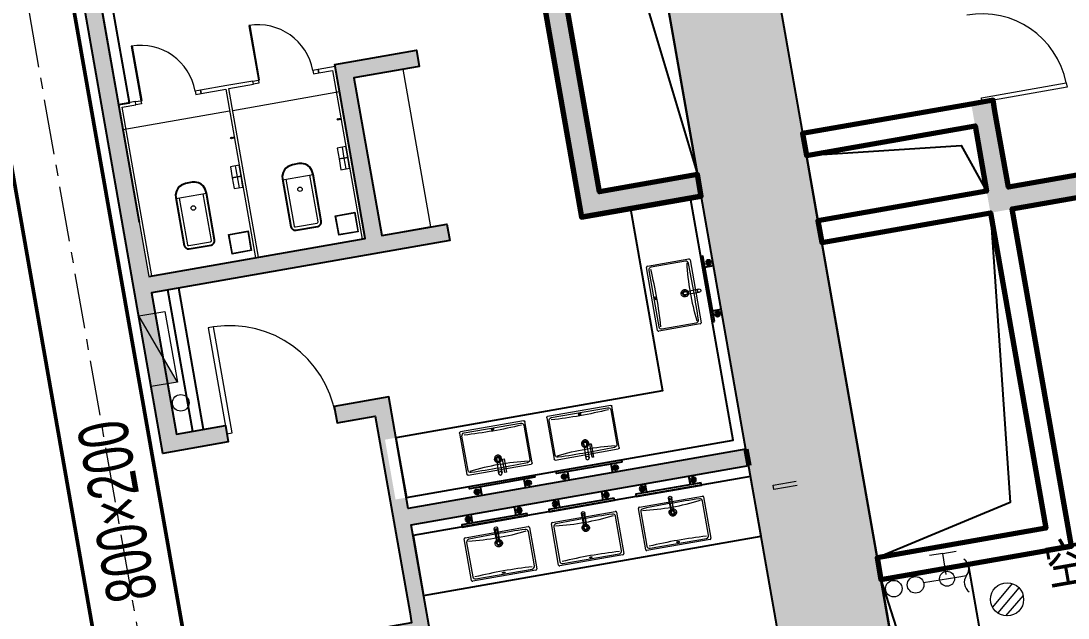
# Model space of a CAD drawing. Extents: x 268762 to 375185, y -23962 to 35476.
# Drawn here: x 335298 to 344771, y 12470 to 17876 of the extents above; entities that cross this region are included whole.
import ezdxf
from ezdxf.enums import TextEntityAlignment as Align

# ---------------------------------------------------------------- set-up
doc = ezdxf.new("R2010")
doc.units = 0
doc.header["$LTSCALE"] = 400
doc.header["$MEASUREMENT"] = 0
doc.linetypes.add('A05-307S$0$IMPORT-BP_07_W13-1F_10F消防给水排水平面图_SEN20ZHG$0$给水管', pattern=[0])
doc.linetypes.add('CENTER', pattern=[2, 1.25, -0.25, 0.25, -0.25])
doc.layers.get('0').update_dxf_attribs({"color": 8})
for name, color, linetype, lineweight in [('A05-307S$0$BP_07__消火栓标注', 8, 'Continuous', 9), ('A05-307S$0$BP_07_A-DOOR', 8, 'Continuous', 13), ('A05-307S$0$BP_07_A-FLOR-STRS', 8, 'Continuous', 13), ('A05-307S$0$BP_07_A-FLOR-TPTN', 8, 'Continuous', 13), ('A05-307S$0$BP_07_A-FURN', 8, 'Continuous', 13), ('A05-307S$0$BP_07_A-FURN-WKSF', 8, 'Continuous', 13), ('A05-307S$0$BP_07_A-MLWK-SURF', 8, 'Continuous', 25), ('A05-307S$0$BP_07_A-PATT-WALL', 8, 'Continuous', 13), ('A05-307S$0$BP_07_A-PLBG-FIXT', 8, 'Continuous', 13), ('A05-307S$0$BP_07_A-STRU-COLS', 8, 'Continuous', 25), ('A05-307S$0$BP_07_A-WALL-FULL', 8, 'Continuous', 70), ('A05-307S$0$BP_07_BP_14$0$A-DOOR', 8, 'Continuous', 9), ('A05-307S$0$BP_07_SHADE80', 8, 'Continuous', 25), ('A05-307S$0$BP_07_W13-1F_10F消防给水排水平面图_SEN20ZHG$0$W-F废水立管', 8, 'Continuous', 9), ('A05-307S$0$BP_07_W13-1F_10F消防给水排水平面图_SEN20ZHG$0$W-J给水立管', 8, 'Continuous', 9), ('A05-307S$0$BP_07_W13-1F_10F消防给水排水平面图_SEN20ZHG$0$W-J给水管', 8, 'A05-307S$0$IMPORT-BP_07_W13-1F_10F消防给水排水平面图_SEN20ZHG$0$给水管', 9), ('A05-307S$0$BP_07_W13-1F_10F消防给水排水平面图_SEN20ZHG$0$W-J给水阀件设备', 8, 'Continuous', 9), ('A05-307S$0$BP_07_W13-1F_10F消防给水排水平面图_SEN20ZHG$0$W-地漏', 8, 'Continuous', 9), ('A05-307S$0$PP_07_A-ANNO-RMNA-CH', 8, 'Continuous', 13), ('A05-307S$0$PP_07_A-CLNG-LITE', 8, 'Continuous', 35), ('A05-307S$0$PP_07_A-MLWK-SURF', 8, 'Continuous', 25), ('A05-307S$0$PP_07_A-WALL-FULL', 8, 'Continuous', 70), ('暖通-送风-2D边线', 2, 'Continuous', 50), ('暖通-送风-方风管中线', 8, 'CENTER', 15), ('暖通-送风-标注', 3, 'Continuous', 20)]:
    doc.layers.add(name, color=color, linetype=linetype, lineweight=lineweight)
doc.styles.add('A05-307S$0$Standard', font='txt')
doc.styles.add('NT', font='@hvac.shx', dxfattribs={"width": 0.7, "bigfont": '@hvac1.shx'})

# ---------------------------------------------------------------- blocks, each defined once
blk = doc.blocks.new('A05-307S$0$A05_307S_dwg_zhudeng-2257-Level 1')
at = {"layer": 'A05-307S$0$PP_07_A-CLNG-LITE'}
for p, q in [((20, 0), (-20, 0)), ((0, 20), (0, -20))]:
    blk.add_line(p, q, dxfattribs=at)
blk.add_circle((0, 0), 20, dxfattribs=at)
blk = doc.blocks.new('A05-307S$0$A05_307S_dwg_zhudeng-2256-Level 1')
at = {"layer": 'A05-307S$0$PP_07_A-CLNG-LITE'}
for p, q in [((20, 0), (-20, 0)), ((0, 20), (0, -20))]:
    blk.add_line(p, q, dxfattribs=at)
blk.add_circle((0, 0), 20, dxfattribs=at)
blk = doc.blocks.new('A05-307S$0$A05_307S_dwg_W13-1F_10F消防给水排水平面图_SEN20ZHG$0$GSLG-2069-Level 1')
at = {"layer": 'A05-307S$0$BP_07_W13-1F_10F消防给水排水平面图_SEN20ZHG$0$W-F废水立管'}
blk.add_circle((113861.9, 47500.1), 75, dxfattribs=at)
blk = doc.blocks.new('A05-307S$0$A05_307S_dwg_W13-1F_10F消防给水排水平面图_SEN20ZHG$0$GSLG-2070-Level 1')
at = {"layer": 'A05-307S$0$BP_07_W13-1F_10F消防给水排水平面图_SEN20ZHG$0$W-J给水立管'}
blk.add_circle((114058.9, 47534.7), 75, dxfattribs=at)
blk = doc.blocks.new('A05-307S$0$A05_307S_dwg_W13-1F_10F消防给水排水平面图_SEN20ZHG$0$W-GLV2-2071-Level 1')
at = {"layer": 'A05-307S$0$BP_07_W13-1F_10F消防给水排水平面图_SEN20ZHG$0$W-J给水阀件设备'}
blk.add_line((989927.8, 365486.7), (989807.5, 365467.6), dxfattribs=at)
blk.add_lwpolyline([(989957.8, 365297), (989927.8, 365486.7), (990048, 365505.8)], dxfattribs=at)
blk.add_circle((989966.1, 365257.9), 68, dxfattribs=at)
blk = doc.blocks.new('A05-307S$0$A05_307S_dwg_W13-1F_10F消防给水排水平面图_SEN20ZHG$0$剖断线-2072-Level 1')
at = {"layer": 'A05-307S$0$BP_07_W13-1F_10F消防给水排水平面图_SEN20ZHG$0$W-J给水管', "linetype": 'Continuous'}
for centre, start, end in [((-0.5, -0.5), 45, 135), ((0.5, 0.5), 225, 315)]:
    blk.add_arc(centre, 0.707, start, end, dxfattribs=at)
blk = doc.blocks.new('A05-307S$0$A05_307S_dwg_W13-1F_10F消防给水排水平面图_SEN20ZHG$0$fdsfs-2073-Level 1')
at = {"layer": 'A05-307S$0$BP_07_W13-1F_10F消防给水排水平面图_SEN20ZHG$0$W-J给水管', "linetype": 'Continuous'}
blk.add_lwpolyline([(989753.3, 365224.2), (990053.8, 365271.8), (990142.7, 365285.9)], dxfattribs=at)
blk.add_blockref('A05-307S$0$A05_307S_dwg_W13-1F_10F消防给水排水平面图_SEN20ZHG$0$W-GLV2-2071-Level 1', (0, 0))
at = {"xscale": 150.0000000001021, "yscale": 150.0000000001021, "zscale": 150.0000000001021, "rotation": 279.0047366354491}
blk.add_blockref('A05-307S$0$A05_307S_dwg_W13-1F_10F消防给水排水平面图_SEN20ZHG$0$剖断线-2072-Level 1', (990142.7, 365285.9), dxfattribs=at)
blk = doc.blocks.new('A05-307S$0$A05_307S_dwg_W13-1F_10F消防给水排水平面图_SEN20ZHG$0$yxdl-ptx-2117-Level 1')
at = {"layer": 'A05-307S$0$BP_07_W13-1F_10F消防给水排水平面图_SEN20ZHG$0$W-地漏'}
for p, q in [((114933, 47545.6), (114755.9, 47333.1)), ((114994.5, 47508.1), (114801.8, 47280.6)), ((115032, 47439.3), (114871.6, 47254.3))]:
    blk.add_line(p, q, dxfattribs=at)
blk.add_circle((114886.7, 47402.9), 150, dxfattribs=at)
blk = doc.blocks.new('A05-307S$0$A05_307S_dwg_BP_01$0$$lvtry$00000200-2118-Level 1')
at = {"layer": 'A05-307S$0$BP_07_A-PLBG-FIXT', "color": 0}
for p, q in [((-139.8, -40), (-139.8, -479.7)), ((-109.8, -40), (-109.8, -469.7)), ((99.8, 0), (-99.8, 0)), ((99.8, -30), (-99.8, -30)), ((109.8, -469.7), (109.8, -40)), ((139.8, -479.7), (139.8, -40)), ((139.8, -469.7), (-139.8, -469.7)), ((-29.8, -589.7), (29.8, -589.7))]:
    blk.add_line(p, q, dxfattribs=at)
blk.add_circle((0, -358.6), 20, dxfattribs=at)
for centre, radius, start, end in [((-99.8, -40), 40, 90, 180), ((-99.8, -40), 10, 90, 180), ((99.8, -40), 40, 360, 90), ((99.8, -40), 10, 360, 90), ((-29.8, -479.7), 110, 180, 270), ((29.8, -479.7), 110, 270, 360)]:
    blk.add_arc(centre, radius, start, end, dxfattribs=at)
at = {"layer": 'A05-307S$0$BP_07_SHADE80', "color": 0}
blk.add_lwpolyline([(-139.8, -40), (-139.8, -469.7), (-136.1, -508), (-121.4, -540.6), (-107.6, -557.4), (-86.7, -573.8), (-58.2, -585.9), (-29.8, -589.7), (29.8, -589.7), (70.5, -581.8), (94, -569), (107.6, -557.4), (124.7, -535.2), (137.2, -503.3), (139.8, -479.7), (139.8, -40), (137, -25.4), (128.1, -11.7), (118.7, -4.7), (99.8, 0), (-99.8, 0), (-114.7, -2.9), (-128.1, -11.7), (-136.5, -24.2)], close=True, dxfattribs=at)
blk = doc.blocks.new('A05-307S$0$A05_307S_dwg_BP_14$0$door-2123-Level 1')
at = {"layer": 'A05-307S$0$BP_07_BP_14$0$A-DOOR', "color": 0}
blk.add_lwpolyline([(0, 975), (0, 0), (50, 0), (50, 975), (0, 975)], dxfattribs=at)
at = {"layer": 'A05-307S$0$BP_07_BP_14$0$A-DOOR', "color": 0, "lineweight": 13}
blk.add_arc((25, 0), 975, 0.00007, 88.53079, dxfattribs=at)
blk = doc.blocks.new('A05-307S$0$A05_307S_dwg_shuichi-2236-Level 1')
at = {"layer": 'A05-307S$0$BP_07_A-PLBG-FIXT', "color": 0}
for p, q in [((-299.5, 10), (-299.5, 390.1)), ((-289.5, 400.1), (289.5, 400.1)), ((-10.8, 292.4), (-15.8, 433.4)), ((11.9, 292.4), (15.9, 433.4)), ((299.5, 390.1), (299.5, 10)), ((-283.5, 355.8), (-283.5, 41)), ((283.5, 41), (283.5, 355.8)), ((289.5, 0), (-289.5, 0)), ((-258.5, 16), (258.5, 16))]:
    blk.add_line(p, q, dxfattribs=at)
blk.add_circle((0.1, 433.4), 15.8, dxfattribs=at)
for centre, radius, start, end in [((-289.5, 390.1), 10, 90, 180), ((-257.7, 354.9), 25.8, 93.37915, 178.18615), ((0, -9476.8), 9860.9, 88.49375, 91.50625), ((257.7, 355), 25.8, 1.70896, 86.72574), ((289.5, 390.1), 10, 360, 90), ((0.1, 2591.2), 2241.4, 263.17859, 276.82141), ((0.6, 300.5), 13.9, 215.48163, 324.50955), ((-289.5, 10), 10, 180, 270), ((-258.5, 41), 25, 180, 270), ((0, -4334.7), 4378.6, 86.54993, 93.45007), ((258.5, 41), 25, 270, 360), ((289.5, 10), 10, 270, 0)]:
    blk.add_arc(centre, radius, start, end, dxfattribs=at)
blk.add_ellipse((-0.2, 28.8), major_axis=(13.2, 0), ratio=0.283821, dxfattribs=at)
for points in [[(-32.2, 300), (-32.2, 318.6), (-17.2, 333.6), (1.4, 333.6)], [(1.4, 266.4), (-17.2, 266.4), (-32.2, 281.4), (-32.2, 300)], [(-20.3, 300.5), (-20.3, 312.6), (-10.5, 322.5), (1.7, 322.5)], [(1.7, 278.5), (-10.5, 278.5), (-20.3, 288.3), (-20.3, 300.5)], [(1.4, 333.6), (20, 333.6), (35, 318.6), (35, 300)], [(35, 300), (35, 281.4), (20, 266.4), (1.4, 266.4)], [(1.7, 322.5), (13.8, 322.5), (23.6, 312.6), (23.6, 300.5)], [(23.6, 300.5), (23.6, 288.3), (13.8, 278.5), (1.7, 278.5)]]:
    blk.add_open_spline(points, degree=3, dxfattribs=at)
blk = doc.blocks.new('A05-307S$0$A05_307S_dwg_shuichi-2237-Level 1')
at = {"layer": 'A05-307S$0$BP_07_A-PLBG-FIXT', "color": 0}
for p, q in [((-299.5, 10), (-299.5, 390.1)), ((-289.5, 400.1), (289.5, 400.1)), ((-10.8, 292.4), (-15.8, 433.4)), ((11.9, 292.4), (15.9, 433.4)), ((299.5, 390.1), (299.5, 10)), ((-283.5, 355.8), (-283.5, 41)), ((283.5, 41), (283.5, 355.8)), ((289.5, 0), (-289.5, 0)), ((-258.5, 16), (258.5, 16))]:
    blk.add_line(p, q, dxfattribs=at)
blk.add_circle((0.1, 433.4), 15.8, dxfattribs=at)
for centre, radius, start, end in [((-289.5, 390.1), 10, 90, 180), ((-257.7, 354.9), 25.8, 93.37915, 178.18615), ((0, -9476.8), 9860.9, 88.49375, 91.50625), ((257.7, 355), 25.8, 1.70896, 86.72574), ((289.5, 390.1), 10, 360, 90), ((0.1, 2591.2), 2241.4, 263.17859, 276.82141), ((0.6, 300.5), 13.9, 215.48163, 324.50955), ((-289.5, 10), 10, 180, 270), ((-258.5, 41), 25, 180, 270), ((0, -4334.7), 4378.6, 86.54993, 93.45007), ((258.5, 41), 25, 270, 360), ((289.5, 10), 10, 270, 0)]:
    blk.add_arc(centre, radius, start, end, dxfattribs=at)
blk.add_ellipse((-0.2, 28.8), major_axis=(13.2, 0), ratio=0.283821, dxfattribs=at)
for points in [[(-32.2, 300), (-32.2, 318.6), (-17.2, 333.6), (1.4, 333.6)], [(1.4, 266.4), (-17.2, 266.4), (-32.2, 281.4), (-32.2, 300)], [(-20.3, 300.5), (-20.3, 312.6), (-10.5, 322.5), (1.7, 322.5)], [(1.7, 278.5), (-10.5, 278.5), (-20.3, 288.3), (-20.3, 300.5)], [(1.4, 333.6), (20, 333.6), (35, 318.6), (35, 300)], [(35, 300), (35, 281.4), (20, 266.4), (1.4, 266.4)], [(1.7, 322.5), (13.8, 322.5), (23.6, 312.6), (23.6, 300.5)], [(23.6, 300.5), (23.6, 288.3), (13.8, 278.5), (1.7, 278.5)]]:
    blk.add_open_spline(points, degree=3, dxfattribs=at)
blk = doc.blocks.new('A05-307S$0$A05_307S_dwg_987946163-2238-Level 1')
at = {"layer": 'A05-307S$0$BP_07_A-PLBG-FIXT', "color": 0}
for points in [[(-80.6, 49.2), (-80.6, -30.8), (19.4, -30.8), (19.4, 49.2)], [(19.4, 49.2), (19.4, -30.8), (119.4, -30.8), (119.4, 49.2)]]:
    blk.add_lwpolyline(points, close=True, dxfattribs=at)
blk.add_lwpolyline([(-80.6, 1), (19.4, 1), (119.4, 1)], dxfattribs=at)
blk = doc.blocks.new('A05-307S$0$A05_307S_dwg_GPS_xf_消火栓单平-2240-Level 1')
at = {"layer": 'A05-307S$0$BP_07__消火栓标注'}
blk.add_hatch(color=0, dxfattribs=at).paths.add_polyline_path([(-325, -240), (-81.2, -150), (-325, -150)], flags=0)
at = {"layer": 'A05-307S$0$BP_07__消火栓标注', "color": 0}
blk.add_lwpolyline([(-325, -240), (-325, 0), (325, 0), (325, -240), (-325, -240), (325, 0)], dxfattribs=at)

msp = doc.modelspace()

# ---------------------------------------------------------------- hatches: boundary and pattern name
at = {"layer": 'A05-307S$0$BP_07_A-PATT-WALL'}
h = msp.add_hatch(color=8, dxfattribs=at)
h.paths.add_polyline_path([(335801.5, 6563.4), (335221.7, 9862.8), (335024.7, 9828.2), (335569.9, 6725.7), (334092.5, 6466.1), (334127.1, 6269.1)])
h.paths.add_polyline_path([(353579.1, 9687.4), (353579.1, 9687.4), (353042.5, 12740.6), (352057.6, 12567.5), (352386.5, 10696.2), (349481, 10185.6), (349654.2, 9200), (349605, 9191.3), (349639.4, 8995.1), (352553.7, 9507.2)])
h.paths.add_polyline_path([(345650.6, 8294.1), (345615.9, 8491.1), (343892.4, 8188.2), (341746.2, 20401.1), (343469.8, 20704), (343262.1, 21885.9), (340553.6, 21409.9), (342942.1, 7818.2), (344629.6, 8114.7)])
h.paths.add_polyline_path([(328660.9, 5308.6), (326272.4, 18900.3), (322825.3, 18294.5), (323032.9, 17112.6), (325889.2, 17614.6), (327862.3, 6386.6), (325006, 5884.7), (325213.7, 4702.8)])
h.paths.add_polyline_path([(312212.9, 2418.2), (312005.2, 3600.1), (309346, 3132.8), (307372.9, 14360.7), (310032.2, 14828), (309824.5, 16009.9), (303915, 14971.5), (304122.7, 13789.6), (306782, 14256.9), (308755, 3028.9), (306095.8, 2561.6), (306303.5, 1379.7), (307901.6, 1660.6)])
h.paths.add_polyline_path([(315463.1, 2989.3), (321569.6, 4062.4), (321361.9, 5244.3), (318505.6, 4742.4), (316532.6, 15970.3), (319388.7, 16472.5), (319181.1, 17654.2), (313074.7, 16581.1), (313282.4, 15399.2), (315941.6, 15866.5), (317914.7, 4638.5), (315255.5, 4171), (315307.4, 3875.8)])
h.paths.add_polyline_path([(303053.3, 808.6), (302845.5, 1990.5), (300186.3, 1523.2), (298213.3, 12751.1), (300872.5, 13218.4), (300664.8, 14400.3), (297020.7, 13759.9), (299409.1, 168.2), (301840.8, 595.5)])
h.paths.add_polyline_path([(334643.9, 11995), (334840.9, 12029.6), (334330.3, 14935.1), (333739.4, 14831.3), (333999, 13353.9), (334393, 13423.1), (334473.7, 12963.5)])
h.paths.add_polyline_path([(333733.2, 18333), (333413, 20155.1), (327552.8, 19125.3), (327587.4, 18928.3), (327627, 18702.9), (327760.5, 17943.4), (330469, 18419.4), (333029.8, 18869.4), (333142.3, 18229.2), (333339.2, 18263.8)])
h.paths.add_polyline_path([(340792.1, 21208.2), (340752.4, 21241.8), (340785.2, 21247.6)], flags=16)
for points in [[(349678, 10220.3), (349383.7, 11894.6), (352092.2, 12370.6), (352057.6, 12567.5), (349349.1, 12091.6), (347704.9, 21448.2), (347507.9, 21413.6), (347629.1, 20724.2), (345068.3, 20274.2), (345051, 20372.7), (344854, 20338), (344871.3, 20239.6), (344674.3, 20204.9), (344709, 20008), (347663.7, 20527.2), (348269.5, 17080), (344231.3, 16370.4), (344092.9, 17158.3), (343895.9, 17123.7), (344069, 16138.8), (348304.1, 16883), (349481, 10185.6)], [(336583, 13960.3), (337174, 14064.1), (337148, 14211.9), (336704.8, 14134), (336479.8, 15414.4), (339178.5, 15888.6), (339152.5, 16036.3), (338561.5, 15932.5), (338310.7, 17360.6), (338901.5, 17464.5), (338875.6, 17612.2), (338136.9, 17482.4), (338413.8, 15906.5), (336453.8, 15562.3), (335589.1, 20486.8), (339478.9, 21170.3), (339452.9, 21318), (335414.8, 20608.4), (336476.8, 14564.9)], [(340813.4, 16175.9), (341453.6, 16288.4), (341419, 16485.4), (340532.6, 16329.6), (339701.8, 21057.2), (339800.3, 21074.5), (339765.7, 21271.5), (339470.2, 21219.5), (340370.2, 16098), (340813.4, 16175.9)], [(338513.7, 12218.2), (339006.1, 12304.7), (338828.8, 13314.2), (341882, 13850.7), (341856, 13998.5), (338802.8, 13461.9), (338785.5, 13560.4), (338687, 13543.1), (338591.8, 14084.6), (338690.3, 14102.2), (338625.4, 14471.5), (338132.9, 14384.9), (338158.9, 14237.2), (338503.6, 14297.8), (338832.5, 12426.5), (338487.7, 12365.9)]]:
    msp.add_hatch(color=8, dxfattribs=at).paths.add_polyline_path(points, flags=0)

# ---------------------------------------------------------------- linework, layer by layer
at = {"layer": 'A05-307S$0$BP_07__消火栓标注', "color": 8}
msp.add_circle((336743.9, 14418.3), 75, dxfattribs=at)
at = {"layer": 'A05-307S$0$BP_07_A-DOOR', "color": 8}
for points in [[(337446, 17340.7), (337457.8, 17342.7), (337371.3, 17835.2), (337359.5, 17833.1)], [(336382.3, 17153.7), (336394.1, 17155.8), (336307.6, 17648.3), (336295.8, 17646.2)], [(337943.6, 17397.6), (337992.9, 17406.3), (337987.7, 17435.8), (337938.5, 17427.2)], [(337451.2, 17311.1), (337401.9, 17302.5), (337396.8, 17332), (337446, 17340.7)], [(336879.9, 17210.7), (336929.2, 17219.4), (336924, 17248.9), (336874.8, 17240.3)], [(344762.6, 17276), (343994.4, 17141), (343987.5, 17180.4), (344755.7, 17315.4)], [(336387.5, 17124.2), (336338.2, 17115.5), (336333.1, 17145.1), (336382.3, 17153.7)]]:
    msp.add_lwpolyline(points, close=True, dxfattribs=at)
for centre, radius, start in [((343990.9, 17160.7), 780, 11.43603), ((337446, 17340.7), 500, 9.96675), ((336382.3, 17153.7), 500, 9.96675)]:
    msp.add_arc(centre, radius, start, 99.96675, dxfattribs=at)
at = {"layer": 'A05-307S$0$BP_07_A-FLOR-STRS', "color": 8}
for p, q in [((337215, 17066.5), (338180.2, 17236.1)), ((336220.2, 16891.7), (337185.4, 17061.3))]:
    msp.add_line(p, q, dxfattribs=at)
at = {"layer": 'A05-307S$0$BP_07_A-FLOR-TPTN', "color": 8}
for points in [[(338384.3, 15901.3), (338413.8, 15906.5), (338140.4, 17462.7), (337987.7, 17435.8), (337992.9, 17406.3), (338116, 17427.9)], [(336453.9, 15562.1), (336483.4, 15567.3), (336215.1, 17093.9), (336338.2, 17115.5), (336333.1, 17145.1), (336180.4, 17118.2)]]:
    msp.add_lwpolyline(points, close=True, dxfattribs=at)
msp.add_lwpolyline([(337419.1, 15731.7), (337448.6, 15736.9), (337180.3, 17263.5), (337401.9, 17302.5), (337396.8, 17332), (337160.4, 17290.5), (336924, 17248.9), (336929.2, 17219.4), (337150.8, 17258.3), (337419.1, 15731.7)], dxfattribs=at)
at = {"layer": 'A05-307S$0$BP_07_A-FURN', "color": 8}
for points in [[(340456.8, 14048.5), (340478.1, 13927.5), (340464.9, 13925.2), (340443.7, 14046.2)], [(339668.9, 13910.1), (339690.2, 13789.1), (339677, 13786.7), (339655.7, 13907.8)], [(341188, 13434.9), (341166.7, 13555.9), (341179.9, 13558.2), (341201.2, 13437.2)], [(340400.1, 13296.4), (340378.8, 13417.5), (340392, 13419.8), (340413.2, 13298.7)], [(339612.1, 13158), (339590.9, 13279), (339604.1, 13281.3), (339625.3, 13160.3)]]:
    msp.add_lwpolyline(points, close=True, dxfattribs=at)
at = {"layer": 'A05-307S$0$BP_07_A-FURN-WKSF', "color": 8}
msp.add_lwpolyline([(338310.6, 17360.6), (338753.8, 17438.5), (339004.8, 16010.4), (338561.6, 15932.5)], close=True, dxfattribs=at)
at = {"layer": 'A05-307S$0$BP_07_A-MLWK-SURF', "color": 8}
for points in [[(340813.4, 16176.1), (341103.3, 14526.2), (338690.3, 14102.1), (338785.4, 13560.6), (341740.2, 14079.9), (341355.1, 16271.3)], [(338941.3, 12674), (341994.5, 13210.6), (341899.3, 13752.3), (338846.1, 13215.7)]]:
    msp.add_lwpolyline(points, close=True, dxfattribs=at)
at = {"layer": 'A05-307S$0$BP_07_A-PLBG-FIXT', "color": 8}
for points in [[(338172.4, 16991.4), (338192.1, 16994.8), (338193.8, 16985), (338174.1, 16981.5)], [(337207.2, 16821.8), (337226.9, 16825.2), (337228.6, 16815.4), (337208.9, 16811.9)], [(342319.8, 13670.1), (342110.6, 13633.5), (342103.7, 13672.8), (342312.9, 13709.4)]]:
    msp.add_lwpolyline(points, dxfattribs=at)
for points in [[(338350.4, 15966.6), (338173.1, 15935.4), (338141.9, 16112.7), (338319.2, 16143.8)], [(338344.6, 15970.6), (338177.1, 15941.2), (338147.7, 16108.6), (338315.2, 16138.1)], [(337385.2, 15796.9), (337207.9, 15765.8), (337176.7, 15943.1), (337354, 15974.2)], [(337379.4, 15801), (337211.9, 15771.6), (337182.5, 15939), (337349.9, 15968.4)]]:
    msp.add_lwpolyline(points, close=True, dxfattribs=at)
for centre in [(338167.7, 16985.5), (337202.5, 16815.9)]:
    msp.add_circle(centre, 7.54, dxfattribs=at)
at = {"layer": 'A05-307S$0$BP_07_A-STRU-COLS', "color": 8}
msp.add_lwpolyline([(340553.6, 21409.9), (343262.1, 21885.9), (343469.8, 20704), (341746.2, 20401.1), (343719.3, 9173.1), (345442.9, 9476), (345650.6, 8294.1), (342942.1, 7818.2)], close=True, dxfattribs=at)
at = {"layer": 'A05-307S$0$BP_07_A-WALL-FULL', "color": 8}
msp.add_line((341856, 13998.5), (341882, 13850.7), dxfattribs=at)
at = {"layer": 'A05-307S$0$BP_07_A-WALL-FULL', "color": 8, "lineweight": 25}
for points in [[(336453.9, 15562.1), (338413.8, 15906.5), (338136.9, 17482.4), (338875.6, 17612.2), (338901.5, 17464.4), (338310.6, 17360.6), (338561.6, 15932.5), (339152.5, 16036.3), (339178.5, 15888.6), (336479.8, 15414.4), (336704.8, 14134), (337148, 14211.9), (337174, 14064.1), (336583, 13960.3), (335414.8, 20608.4), (339452.9, 21318), (339478.9, 21170.3), (335588.5, 20486.6), (336367.3, 16054.5)], [(341856, 13998.5), (338802.8, 13461.9), (338625.4, 14471.5), (338132.9, 14384.9), (338158.9, 14237.2), (338503.6, 14297.8), (338815.1, 12524.9), (338832.5, 12426.5), (338487.7, 12365.9), (338513.7, 12218.1), (339006.2, 12304.7), (338828.8, 13314.2), (341882, 13850.7)]]:
    msp.add_lwpolyline(points, dxfattribs=at)
at = {"layer": 'A05-307S$0$BP_07_A-WALL-FULL', "color": 8}
for points in [[(341453.6, 16288.4), (341419, 16485.4), (340532.6, 16329.6), (340203.7, 18200.9), (341090.1, 18356.7), (341055.5, 18553.7), (340169.1, 18397.9), (339701.8, 21057.2), (339800.3, 21074.5), (339765.7, 21271.5), (339470.2, 21219.5), (340370.2, 16098)], [(339470.2, 21219.5), (340370.2, 16098), (341453.6, 16288.4), (340370.2, 16098)], [(348269.5, 17080), (344231.3, 16370.4), (344110.2, 17059.8), (344092.9, 17158.3), (343895.9, 17123.7), (342369.3, 16855.4), (342403.9, 16658.5), (343930.5, 16926.7), (344034.4, 16335.8), (342507.7, 16067.5), (342542.4, 15870.5), (344069, 16138.8), (344570.9, 13282.6), (343044.3, 13014.3), (343078.9, 12817.3), (344802.5, 13120.2), (344265.9, 16173.4), (348304.1, 16883)]]:
    msp.add_lwpolyline(points, dxfattribs=at)
at = {"layer": 'A05-307S$0$BP_07_SHADE80', "color": 8}
for points in [[(340203.7, 18200.9), (341090.1, 18356.7), (341419, 16485.4), (340532.6, 16329.6), (340203.7, 18200.9), (340920.6, 18149), (341419, 16485.4)], [(342403.9, 16658.5), (343930.5, 16926.7), (344034.4, 16335.8), (342507.7, 16067.5), (342403.9, 16658.5), (343805.5, 16748.4), (344034.4, 16335.8)], [(344069, 16138.8), (344247.1, 13514.9), (343044.3, 13014.3)], [(343078.9, 12817.3), (343866.4, 12955.7), (344212.5, 10985.9), (343425, 10847.5), (343078.9, 12817.3), (343630.5, 11088.4), (344212.5, 10985.9)]]:
    msp.add_lwpolyline(points, dxfattribs=at)
msp.add_lwpolyline([(342542.4, 15870.5), (344069, 16138.8), (344570.9, 13282.6), (343044.3, 13014.3)], close=True, dxfattribs=at)
at = {"layer": 'A05-307S$0$PP_07_A-MLWK-SURF', "color": 8}
for p, q in [((341485.2, 15646.4), (341564, 15660.3)), ((341554.4, 15252.5), (341633.2, 15266.3)), ((340635.7, 13865.2), (340649.5, 13786.4)), ((340241.7, 13796), (340255.5, 13717.2)), ((341354.2, 13676.5), (341340.3, 13755.3)), ((339453.8, 13657.5), (339467.6, 13578.7)), ((339847.7, 13726.8), (339861.6, 13648)), ((340960.2, 13607.3), (340946.3, 13686.1)), ((340172.3, 13468.8), (340158.4, 13547.6)), ((340566.2, 13538.1), (340552.4, 13616.9)), ((339778.3, 13399.6), (339764.5, 13478.4)), ((339384.3, 13330.4), (339370.5, 13409.2))]:
    msp.add_line(p, q, dxfattribs=at)
for points in [[(335861.9, 18930.5), (336180.4, 17118.3), (336278.9, 17135.6), (335960.4, 18947.8)], [(341571.7, 15154), (341467.9, 15744.9), (341448.2, 15741.5), (341552, 15150.5)], [(340734.1, 13882.5), (340143.2, 13778.7), (340139.7, 13798.4), (340730.7, 13902.2)], [(339946.2, 13744.1), (339355.3, 13640.2), (339351.8, 13659.9), (339942.8, 13763.8)], [(341452.6, 13693.8), (340861.7, 13590), (340865.2, 13570.3), (341456.1, 13674.1)], [(340664.7, 13555.4), (340073.8, 13451.5), (340077.2, 13431.8), (340668.2, 13535.7)], [(339876.8, 13416.9), (339285.8, 13313.1), (339289.3, 13293.4), (339880.3, 13397.2)]]:
    msp.add_lwpolyline(points, close=True, dxfattribs=at)
at = {"layer": 'A05-307S$0$PP_07_A-WALL-FULL', "color": 8, "lineweight": 25}
for p, q in [((336951, 14177.2), (336726, 15457.6)), ((336852.6, 14159.9), (336627.6, 15440.3))]:
    msp.add_line(p, q, dxfattribs=at)
at = {"layer": '暖通-送风-2D边线'}
for p, q in [((338347, 3344.7), (335074, 21970)), ((337559, 3206.3), (334286, 21831.5))]:
    msp.add_line(p, q, dxfattribs=at)
at = {"layer": '暖通-送风-方风管中线'}
msp.add_line((337953, 3275.5), (334680, 21900.7), dxfattribs=at)

# ---------------------------------------------------------------- block references
at = {"extrusion": (0, 0, -1), "zscale": -0.9999999999999966, "rotation": 80.03325002727743}
for p in [(-341518.4, 15688.4), (-341600, 15224.3)]:
    msp.add_blockref('A05-307S$0$A05_307S_dwg_zhudeng-2256-Level 1', p, dxfattribs=at)
for name, p in [('A05-307S$0$A05_307S_dwg_W13-1F_10F消防给水排水平面图_SEN20ZHG$0$fdsfs-2073-Level 1', (-646289.6, -352431.8)), ('A05-307S$0$A05_307S_dwg_W13-1F_10F消防给水排水平面图_SEN20ZHG$0$GSLG-2069-Level 1', (229332.9, -34763.9)), ('A05-307S$0$A05_307S_dwg_W13-1F_10F消防给水排水平面图_SEN20ZHG$0$GSLG-2070-Level 1', (229332.9, -34763.9)), ('A05-307S$0$A05_307S_dwg_W13-1F_10F消防给水排水平面图_SEN20ZHG$0$yxdl-ptx-2117-Level 1', (229332.9, -34763.9))]:
    msp.add_blockref(name, p)
at = {"layer": 'A05-307S$0$BP_07_A-PATT-WALL', "color": 8}
for name, p, rotation in [('A05-307S$0$A05_307S_dwg_987946163-2238-Level 1', (338227.5, 16615.5), 99.96674997272252), ('A05-307S$0$A05_307S_dwg_BP_01$0$$lvtry$00000200-2118-Level 1', (337884.9, 15998.6), 189.9667499727225), ('A05-307S$0$A05_307S_dwg_987946163-2238-Level 1', (337262.3, 16445.9), 99.96674997272252), ('A05-307S$0$A05_307S_dwg_BP_01$0$$lvtry$00000200-2118-Level 1', (336919.7, 15829), 189.9667499727225), ('A05-307S$0$A05_307S_dwg_shuichi-2237-Level 1', (341007.6, 15359.7), 279.9667499727225), ('A05-307S$0$A05_307S_dwg_BP_14$0$door-2123-Level 1', (337161, 14138), 9.966695503381308), ('A05-307S$0$A05_307S_dwg_GPS_xf_消火栓单平-2240-Level 1', (336420.5, 14885), 99.96674997272252), ('A05-307S$0$A05_307S_dwg_zhudeng-2257-Level 1', (340677.7, 13832), 189.9667499727225), ('A05-307S$0$A05_307S_dwg_zhudeng-2257-Level 1', (340213.5, 13750.4), 189.9667499727225), ('A05-307S$0$A05_307S_dwg_zhudeng-2257-Level 1', (339889.7, 13693.5), 189.9667499727225), ('A05-307S$0$A05_307S_dwg_zhudeng-2257-Level 1', (339425.6, 13612), 189.9667499727225), ('A05-307S$0$A05_307S_dwg_shuichi-2237-Level 1', (341247.1, 13130), 9.966749972722557), ('A05-307S$0$A05_307S_dwg_shuichi-2237-Level 1', (340459.2, 12991.5), 9.966749972722557), ('A05-307S$0$A05_307S_dwg_shuichi-2237-Level 1', (339671.3, 12853.1), 9.966749972722557)]:
    msp.add_blockref(name, p, dxfattribs=dict(at, rotation=rotation))
at = {"layer": 'A05-307S$0$BP_07_A-PATT-WALL', "color": 8, "extrusion": (0, 0, -1)}
for name, p, zscale, rotation in [('A05-307S$0$A05_307S_dwg_shuichi-2236-Level 1', (-340348.3, 14344.8), -0.9999999999999994, 170.0332500272774), ('A05-307S$0$A05_307S_dwg_shuichi-2236-Level 1', (-339560.4, 14206.3), -0.9999999999999994, 170.0332500272774), ('A05-307S$0$A05_307S_dwg_zhudeng-2256-Level 1', (-341382.3, 13722.1), -0.9999999999999984, 350.0332500272774), ('A05-307S$0$A05_307S_dwg_zhudeng-2256-Level 1', (-340918.2, 13640.5), -0.9999999999999984, 350.0332500272774), ('A05-307S$0$A05_307S_dwg_zhudeng-2256-Level 1', (-340594.4, 13583.6), -0.9999999999999984, 350.0332500272774), ('A05-307S$0$A05_307S_dwg_zhudeng-2256-Level 1', (-339806.5, 13445.2), -0.9999999999999984, 350.0332500272774), ('A05-307S$0$A05_307S_dwg_zhudeng-2256-Level 1', (-340130.3, 13502.1), -0.9999999999999984, 350.0332500272774), ('A05-307S$0$A05_307S_dwg_zhudeng-2256-Level 1', (-339342.3, 13363.6), -0.9999999999999984, 350.0332500272774)]:
    msp.add_blockref(name, p, dxfattribs=dict(at, zscale=zscale, rotation=rotation))

# ---------------------------------------------------------------- texts
at = {"layer": 'A05-307S$0$PP_07_A-ANNO-RMNA-CH', "color": 0, "lineweight": 35, "insert": (345244, 13231.3), "char_height": 350.425, "width": 1744.264, "attachment_point": 2, "rotation": 9.96675, "line_spacing_factor": 0.938532, "style": 'A05-307S$0$Standard'}
msp.add_mtext('\\f黑体|b0|i0|c134|p34|;\\W.75;空调机房', dxfattribs=at)
at = {"layer": '暖通-送风-标注', "style": 'NT', "width": 0.7}
msp.add_text('800×200', height=450, rotation=99.96675, dxfattribs=at).set_placement((336167.7, 13434.9), align=Align.MIDDLE)

doc.saveas('drawing.dxf')
